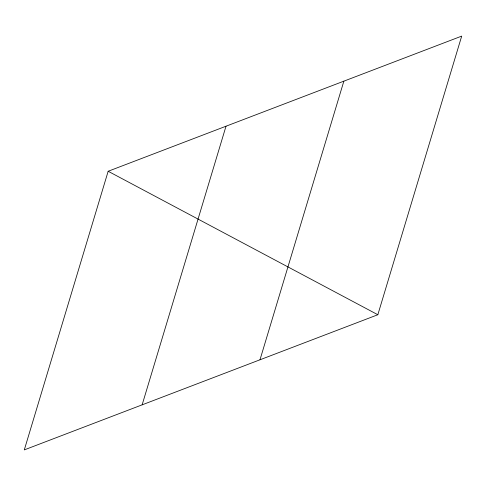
<?xml version="1.0" encoding="UTF-8"?>
<svg xmlns="http://www.w3.org/2000/svg" width="486" height="486" viewBox="0 0 486 486"><rect width="100%" height="100%" fill="white"/><g stroke="black" fill="none" stroke-linecap="round" stroke-linejoin="round"><path stroke-width="0.73" d="M108.165 171.266L24.3 449.89L377.835 314.734L461.7 36.11L108.165 171.266L377.835 314.734M142.143 404.838L226.008 126.214M259.992 359.786L343.857 81.162"/></g></svg>
